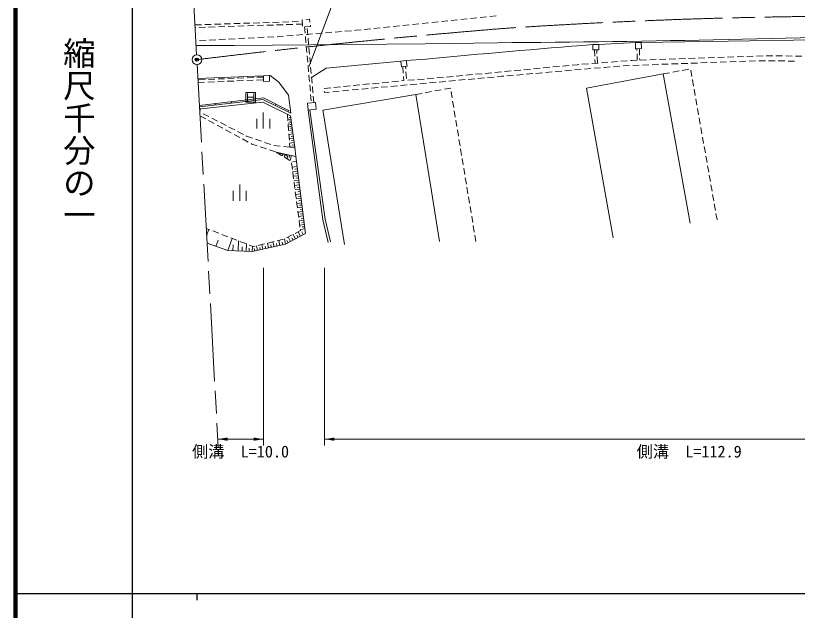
# Model space of a CAD drawing. Units: millimetres, scale not verified. Extents: x -36928797 to 680000, y 20000 to 219661428.
# Drawn here: x 40000 to 160750, y 202409 to 294304 of the extents above; entities that cross this region are included whole.
import ezdxf
from ezdxf.enums import TextEntityAlignment as Align

# ---------------------------------------------------------------- set-up
doc = ezdxf.new("R2010")
doc.units = ezdxf.units.MM
doc.header["$LTSCALE"] = 1000
doc.header["$PDMODE"] = 32
doc.header["$PDSIZE"] = 500
doc.linetypes.add('CHAIN', pattern=[18.5, 12, -1.5, 3.5, -1.5])
for name, color, linetype, lineweight in [('M-BGD', 7, 'Continuous', 13), ('M-BMK', 2, 'CHAIN', 13), ('M-BMK-SRVR', 3, 'Continuous', 13), ('M-STR-HTXT', 7, 'Continuous', 13), ('M-TTL', 2, 'Continuous', 140), ('M-TTL-BAND', 7, 'Continuous', 25)]:
    doc.layers.add(name, color=color, linetype=linetype, lineweight=lineweight)
doc.layers.add('M-OTRS', color=6, linetype='Continuous')
doc.styles.add('@ＭＳ ゴシック', font='')
doc.styles.add('ＭＳ ゴシック', font='')
doc.styles.get('@ＭＳ ゴシック').set_extended_font_data('@MS Gothic')
doc.styles.get('ＭＳ ゴシック').set_extended_font_data('MS Gothic')

# ---------------------------------------------------------------- blocks, each defined once
blk = doc.blocks.new('荒地')
at = {"color": 7, "linetype": 'Continuous', "lineweight": 13}
for p, q in [((0, -1.25), (0, 1.25)), ((-1, 0.25), (-1, -1.25)), ((1, 0.25), (1, -1.25))]:
    blk.add_line(p, q, dxfattribs=at)
blk = doc.blocks.new('filled_arrow')
at = {"color": 0, "linetype": 'Continuous', "lineweight": -2}
blk.add_solid([(7.5, 1.25), (0, 0), (7.5, -1.25)], dxfattribs=at)

msp = doc.modelspace()

# ---------------------------------------------------------------- linework, layer by layer
at = {"layer": 'M-BGD'}
for p, q in [((84335, 293673), (84268, 293669)), ((84268, 293669), (84325, 292671)), ((85403, 293734), (84834, 293702)), ((85465, 293308), (85403, 293734)), ((106777, 293504), (105782, 293401)), ((108269, 293659), (107274, 293556)), ((109761, 293814), (108766, 293711)), ((111253, 293969), (110258, 293865)), ((112745, 294123), (111750, 294020)), ((114237, 294278), (113242, 294175)), ((67704, 292867), (68704, 292900)), ((67815, 292456), (67727, 292453)), ((69315, 292506), (68315, 292473)), ((69203, 292916), (70203, 292949)), ((70814, 292556), (69814, 292522)), ((70702, 292966), (71702, 292999)), ((72313, 292606), (71313, 292572)), ((72202, 293015), (73201, 293048)), ((73812, 292655), (72813, 292622)), ((73701, 293065), (74700, 293097)), ((75311, 292705), (74312, 292672)), ((75200, 293114), (76199, 293147)), ((76810, 292755), (75811, 292722)), ((76699, 293163), (77699, 293196)), ((78310, 292805), (77310, 292772)), ((78198, 293213), (79198, 293246)), ((79809, 292855), (78809, 292822)), ((79698, 293262), (80697, 293295)), ((81308, 292905), (80308, 292872)), ((81197, 293312), (82196, 293344)), ((82807, 292955), (81808, 292922)), ((82696, 293361), (83695, 293394)), ((84306, 293005), (83307, 292971)), ((84195, 293410), (84283, 293413)), ((84624, 292581), (84714, 291585)), ((84728, 292595), (85560, 292649)), ((85129, 291328), (85041, 292324)), ((85560, 292649), (85536, 292813)), ((94841, 292266), (93846, 292163)), ((96333, 292421), (95338, 292318)), ((97825, 292576), (96830, 292472)), ((99317, 292730), (98322, 292627)), ((100809, 292885), (99814, 292782)), ((102301, 293040), (101306, 292937)), ((103793, 293195), (102798, 293091)), ((105285, 293349), (104290, 293246)), ((79893, 291026), (78894, 290976)), ((80600, 291062), (80392, 291051)), ((81390, 291126), (80600, 291062)), ((82885, 291247), (81888, 291166)), ((84380, 291368), (83383, 291287)), ((84759, 291087), (84848, 290091)), ((85875, 291489), (84878, 291408)), ((87370, 291610), (86373, 291529)), ((88865, 291731), (87868, 291650)), ((90360, 291852), (89363, 291772)), ((91855, 291973), (90859, 291893)), ((92604, 292034), (92354, 292014)), ((93349, 292111), (92604, 292034)), ((67908, 290427), (67839, 290423)), ((69406, 290502), (68407, 290452)), ((70904, 290577), (69906, 290527)), ((72402, 290651), (71404, 290602)), ((73901, 290726), (72902, 290676)), ((103250, 289957), (73773, 289666)), ((75399, 290801), (74400, 290751)), ((76897, 290876), (75898, 290826)), ((78395, 290951), (77396, 290901)), ((85262, 289834), (85173, 290830)), ((114440, 290110), (103250, 289957)), ((130062, 289856), (129150, 289835)), ((129150, 289835), (129150, 289014)), ((135758, 290145), (130062, 289856)), ((130063, 289018), (130062, 289856)), ((136647, 290147), (135758, 290145)), ((135758, 290145), (135764, 289191)), ((165283, 290591), (136647, 290147)), ((136651, 289210), (136647, 290147)), ((73773, 289666), (67880, 289668)), ((84893, 289593), (84983, 288597)), ((85395, 288339), (85306, 289336)), ((129150, 289014), (130063, 289018)), ((129414, 289015), (129461, 288016)), ((129798, 288466), (129776, 289017)), ((135764, 289191), (136651, 289210)), ((135966, 288916), (135957, 289195)), ((136357, 289204), (136377, 288204)), ((85028, 288099), (85118, 287103)), ((85528, 286845), (85439, 287841)), ((103347, 287594), (100339, 287374)), ((129485, 287516), (129512, 286940)), ((129857, 286967), (129818, 287966)), ((135248, 287390), (134960, 287367)), ((135958, 287414), (135248, 287390)), ((136013, 287417), (135981, 288416)), ((136386, 287704), (136392, 287430)), ((137458, 287467), (136458, 287432)), ((138957, 287519), (137957, 287484)), ((140456, 287571), (139456, 287536)), ((141955, 287623), (140955, 287588)), ((143454, 287675), (142455, 287640)), ((144953, 287727), (143954, 287692)), ((146452, 287779), (145453, 287744)), ((147951, 287831), (146952, 287796)), ((149450, 287883), (148451, 287849)), ((150949, 287935), (149950, 287901)), ((152449, 287987), (151449, 287953)), ((153948, 288040), (152948, 288005)), ((155447, 288092), (154447, 288057)), ((156947, 288084), (155947, 288091)), ((158447, 288074), (157447, 288081)), ((159947, 288064), (158947, 288070)), ((161447, 288053), (160447, 288060)), ((85163, 286605), (85253, 285609)), ((85660, 285351), (85572, 286347)), ((87961, 286181), (85689, 284728)), ((99487, 287285), (87961, 286181)), ((100339, 287374), (99487, 287285)), ((99487, 287285), (99588, 286395)), ((99588, 286395), (100461, 286487)), ((99792, 286416), (99866, 285419)), ((100247, 286109), (100217, 286461)), ((100461, 286487), (100339, 287374)), ((121011, 286180), (120015, 286086)), ((122504, 286322), (121508, 286227)), ((123997, 286463), (123002, 286369)), ((125491, 286604), (124495, 286510)), ((126716, 286720), (125988, 286652)), ((126984, 286741), (126716, 286720)), ((128480, 286859), (127483, 286781)), ((129975, 286976), (128978, 286898)), ((129340, 286164), (130336, 286251)), ((131471, 287093), (130474, 287015)), ((130834, 286294), (130982, 286307)), ((130982, 286307), (131831, 286371)), ((132966, 287211), (131969, 287133)), ((132330, 286409), (133327, 286485)), ((134461, 287328), (133464, 287250)), ((133825, 286523), (134822, 286598)), ((135322, 286618), (136321, 286655)), ((136821, 286673), (137820, 286709)), ((138320, 286727), (139319, 286764)), ((139819, 286782), (140818, 286818)), ((141318, 286837), (142317, 286873)), ((142817, 286891), (143816, 286928)), ((144316, 286946), (145315, 286982)), ((145815, 287000), (146814, 287037)), ((147314, 287055), (148313, 287092)), ((148813, 287110), (149812, 287146)), ((150312, 287164), (151311, 287201)), ((151811, 287219), (152810, 287255)), ((153310, 287274), (154309, 287310)), ((154809, 287328), (154921, 287332)), ((154921, 287332), (155809, 287324)), ((156309, 287320), (157309, 287311)), ((157809, 287306), (158809, 287297)), ((159309, 287293), (160309, 287284)), ((78269, 285021), (68161, 284577)), ((79209, 285049), (78269, 285021)), ((78269, 285021), (78272, 284121)), ((79323, 285056), (79209, 285049)), ((79224, 284193), (79209, 285049)), ((80663, 284011), (79323, 285056)), ((85298, 285111), (85387, 284115)), ((100378, 284614), (100291, 285611)), ((109064, 285050), (108068, 284955)), ((110557, 285191), (109562, 285097)), ((112051, 285332), (111055, 285238)), ((113544, 285474), (112548, 285379)), ((115037, 285615), (114042, 285521)), ((116531, 285756), (115535, 285662)), ((115890, 284999), (116886, 285086)), ((118024, 285898), (117028, 285803)), ((117384, 285129), (118381, 285215)), ((119517, 286039), (118522, 285945)), ((118879, 285258), (119875, 285345)), ((120373, 285388), (121369, 285474)), ((121868, 285517), (122864, 285603)), ((123362, 285647), (124358, 285733)), ((124856, 285776), (125853, 285862)), ((126351, 285905), (127347, 285992)), ((127845, 286035), (128842, 286121)), ((140031, 285305), (128186, 283097)), ((140031, 285305), (141014, 285486)), ((144190, 262250), (140031, 285305)), ((141506, 285577), (142490, 285758)), ((142981, 285848), (143965, 286030)), ((144296, 285889), (144468, 284904)), ((68196, 283954), (69195, 283998)), ((69278, 284432), (68279, 284389)), ((69694, 284020), (70693, 284064)), ((70777, 284495), (69778, 284453)), ((71193, 284086), (72192, 284130)), ((72275, 284559), (71276, 284517)), ((72691, 284152), (73690, 284196)), ((73774, 284623), (72775, 284580)), ((74190, 284218), (75189, 284262)), ((75273, 284686), (74274, 284644)), ((75688, 284284), (76687, 284328)), ((76771, 284750), (75772, 284707)), ((77187, 284350), (78186, 284394)), ((78270, 284813), (77271, 284771)), ((78272, 284121), (79224, 284193)), ((82146, 282006), (80663, 284011)), ((85793, 283857), (85705, 284853)), ((96136, 283885), (95140, 283789)), ((97629, 284030), (96633, 283933)), ((99122, 284175), (98126, 284078)), ((99951, 284255), (99619, 284223)), ((99902, 284920), (99951, 284255)), ((101594, 284390), (100596, 284320)), ((103090, 284494), (102092, 284424)), ((102446, 283775), (103442, 283866)), ((104584, 284626), (103589, 284531)), ((103939, 283911), (104935, 284002)), ((106077, 284767), (105082, 284673)), ((105433, 284048), (106429, 284139)), ((107571, 284908), (106575, 284814)), ((106927, 284184), (107923, 284275)), ((108421, 284321), (109417, 284412)), ((109915, 284457), (110910, 284548)), ((111408, 284594), (112404, 284685)), ((112902, 284730), (113898, 284821)), ((114396, 284867), (115051, 284927)), ((115051, 284927), (115392, 284956)), ((144554, 284411), (144726, 283426)), ((85432, 283618), (85522, 282622)), ((85926, 282363), (85837, 283359)), ((88671, 283161), (87675, 283065)), ((87682, 282642), (87724, 282429)), ((89002, 282546), (89998, 282637)), ((90164, 283306), (89168, 283209)), ((90495, 282683), (91491, 282774)), ((91657, 283451), (90661, 283354)), ((91989, 282819), (92985, 282910)), ((93150, 283596), (92154, 283499)), ((93483, 282956), (94479, 283047)), ((94643, 283740), (93647, 283644)), ((94977, 283092), (95973, 283183)), ((96471, 283229), (97466, 283320)), ((97964, 283365), (98960, 283456)), ((99458, 283502), (100454, 283593)), ((100952, 283638), (101948, 283729)), ((103276, 282386), (104259, 282569)), ((104751, 282660), (105734, 282843)), ((106225, 282935), (107167, 283110)), ((107167, 283110), (107174, 283069)), ((107256, 282576), (107419, 281589)), ((128186, 283097), (132303, 259957)), ((144812, 282934), (144985, 281949)), ((68389, 280439), (78310, 281588)), ((75556, 280952), (75556, 282452)), ((75556, 282452), (77056, 282452)), ((75837, 282264), (75837, 281139)), ((75837, 281702), (76774, 281702)), ((76774, 282264), (76774, 281139)), ((77056, 282452), (77056, 280952)), ((78310, 281588), (82153, 279639)), ((82484, 279211), (82146, 282006)), ((85567, 282124), (85657, 281128)), ((86059, 280869), (85970, 281865)), ((101801, 282111), (87435, 279712)), ((87724, 282429), (88504, 282501)), ((101801, 282111), (102784, 282294)), ((101801, 282111), (104173, 267490)), ((145071, 281456), (145243, 280471)), ((78160, 281326), (68403, 280195)), ((78161, 280939), (68589, 279885)), ((77056, 280952), (75556, 280952)), ((82484, 279211), (78160, 281326)), ((82481, 278796), (78161, 280939)), ((86315, 280893), (85071, 280776)), ((85071, 280776), (85173, 279675)), ((86315, 280893), (86420, 279855)), ((107501, 281096), (107665, 280109)), ((68589, 279885), (68430, 279694)), ((68510, 279381), (68446, 279414)), ((69844, 278695), (68955, 279152)), ((81989, 279040), (82062, 278043)), ((85173, 279675), (86420, 279855)), ((85173, 279675), (87457, 262766)), ((87805, 262872), (85461, 279716)), ((87435, 279712), (87478, 279446)), ((87478, 279446), (90805, 258939)), ((107746, 279616), (107910, 278630)), ((145329, 279979), (145501, 278994)), ((68478, 278837), (69355, 278358)), ((69794, 278118), (70672, 277639)), ((71178, 278009), (70289, 278466)), ((72512, 277322), (71623, 277780)), ((82547, 278298), (82048, 278233)), ((82616, 277774), (82087, 277704)), ((82514, 278547), (82272, 278515)), ((82581, 278036), (82325, 278002)), ((82481, 278796), (83117, 273962)), ((107991, 278136), (108155, 277150)), ((145587, 278501), (145760, 277516)), ((71111, 277399), (71988, 276920)), ((72427, 276680), (73305, 276201)), ((73846, 276636), (72956, 277093)), ((82099, 277544), (82172, 276547)), ((82689, 277220), (82128, 277147)), ((82765, 276637), (82171, 276558)), ((82652, 277497), (82380, 277461)), ((82727, 276928), (82438, 276890)), ((108237, 276656), (108400, 275670)), ((145846, 277023), (146018, 276038)), ((73744, 275961), (74621, 275482)), ((75179, 275950), (74290, 276407)), ((75676, 275694), (75624, 275721)), ((76565, 275384), (75676, 275694)), ((82208, 276048), (82281, 275051)), ((82846, 276021), (82216, 275938)), ((82932, 275371), (82264, 275284)), ((82806, 276329), (82500, 276289)), ((82889, 275696), (82565, 275653)), ((146104, 275546), (146276, 274561)), ((75060, 275242), (75938, 274763)), ((76377, 274523), (76506, 274453)), ((76506, 274453), (77315, 274185)), ((77981, 274889), (77037, 275219)), ((79397, 274394), (78453, 274724)), ((79873, 274228), (79869, 274229)), ((80865, 274137), (79873, 274228)), ((83022, 274686), (82315, 274593)), ((82318, 274552), (82358, 274001)), ((82977, 275029), (82633, 274983)), ((83070, 274324), (82706, 274276)), ((108482, 275177), (108645, 274190)), ((77790, 274027), (78739, 273713)), ((79214, 273556), (80163, 273241)), ((83270, 272525), (80232, 273218)), ((80232, 273218), (81088, 272702)), ((80757, 273099), (80738, 273012)), ((80933, 273059), (80880, 272828)), ((81108, 273019), (81075, 272874)), ((81283, 272979), (81204, 272632)), ((82358, 274001), (81363, 274092)), ((81458, 272939), (81412, 272737)), ((81633, 272899), (81528, 272437)), ((83117, 273962), (82358, 274001)), ((83117, 273962), (83270, 272525)), ((108727, 273697), (108890, 272710)), ((146363, 274068), (146535, 273083)), ((81516, 272444), (82373, 271927)), ((81847, 272850), (81786, 272584)), ((82061, 272801), (81923, 272198)), ((82328, 272740), (82249, 272395)), ((82595, 272679), (82417, 271900)), ((83365, 271767), (82782, 271694)), ((83270, 272525), (84760, 260662)), ((108972, 272217), (109135, 271230)), ((146621, 272591), (146793, 271606)), ((82610, 271544), (82741, 270552)), ((83460, 271008), (82693, 270912)), ((83505, 270648), (83123, 270600)), ((109217, 270737), (109381, 269751)), ((146879, 271113), (147052, 270128)), ((83551, 270288), (82789, 270192)), ((82806, 270057), (82938, 269065)), ((83641, 269572), (82883, 269477)), ((83596, 269930), (83216, 269882)), ((147138, 269636), (147310, 268651)), ((83730, 268862), (82977, 268767)), ((83003, 268570), (83134, 267578)), ((83818, 268156), (83070, 268062)), ((83685, 269217), (83308, 269170)), ((83774, 268509), (83399, 268462)), ((109462, 269257), (109626, 268271)), ((147396, 268158), (147568, 267173)), ((83906, 267456), (83163, 267362)), ((83200, 267083), (83331, 266091)), ((83862, 267806), (83489, 267759)), ((83950, 267108), (83579, 267061)), ((104173, 267490), (105488, 259382)), ((109707, 267777), (109871, 266791)), ((83994, 266760), (83255, 266667)), ((84081, 266069), (83346, 265977)), ((84037, 266415), (83669, 266368)), ((84124, 265726), (83758, 265680)), ((109953, 266298), (110116, 265311)), ((147654, 266680), (147827, 265695)), ((83396, 265596), (83528, 264604)), ((84167, 265383), (83437, 265291)), ((84252, 264702), (83527, 264611)), ((84210, 265042), (83846, 264997)), ((110198, 264818), (110361, 263831)), ((147913, 265203), (148085, 264218)), ((83593, 264109), (83724, 263117)), ((84337, 264025), (83616, 263935)), ((84422, 263353), (83705, 263263)), ((84295, 264363), (83933, 264318)), ((84380, 263689), (84020, 263644)), ((110443, 263338), (110606, 262351)), ((148171, 263725), (148337, 262775)), ((83790, 262622), (83921, 261630)), ((84506, 262686), (83793, 262597)), ((84464, 263020), (84106, 262975)), ((84547, 262355), (84192, 262310)), ((87457, 262766), (88287, 259252)), ((88619, 259352), (87805, 262872)), ((69994, 261215), (69437, 261431)), ((69497, 260346), (69832, 261278)), ((71393, 260672), (70460, 261034)), ((83994, 261080), (83155, 260644)), ((83994, 260246), (83640, 260896)), ((84589, 262024), (83881, 261935)), ((84671, 261366), (83968, 261277)), ((83986, 261134), (83994, 261080)), ((84437, 260486), (84222, 260882)), ((84630, 261695), (84277, 261650)), ((110688, 261858), (110851, 260872)), ((72791, 260129), (71859, 260491)), ((72758, 257988), (73437, 259878)), ((74189, 259586), (73257, 259948)), ((81369, 259752), (80398, 259515)), ((81708, 259005), (81531, 259799)), ((84760, 260662), (81708, 259005)), ((82712, 260413), (81825, 259952)), ((82482, 259425), (82114, 260102)), ((82863, 259632), (82680, 259967)), ((83243, 259838), (82883, 260502)), ((83619, 260042), (83440, 260371)), ((110933, 260378), (111095, 259404)), ((72758, 257988), (69564, 259135)), ((70939, 258641), (71287, 259609)), ((73562, 257958), (73596, 258881)), ((74366, 257929), (74423, 259495)), ((75588, 259043), (74655, 259405)), ((74980, 257907), (75005, 258583)), ((75594, 257884), (75636, 259025)), ((76701, 258611), (76054, 258862)), ((81708, 259005), (76540, 257850)), ((76540, 257850), (76570, 258662)), ((76998, 258684), (76701, 258611)), ((77364, 258034), (77207, 258735)), ((78455, 259040), (77484, 258803)), ((77782, 258127), (77703, 258482)), ((78201, 258221), (78041, 258939)), ((78627, 258316), (78546, 258679)), ((79053, 258411), (78889, 259146)), ((79912, 259396), (78941, 259159)), ((79487, 258508), (79404, 258880)), ((79920, 258605), (79752, 259357)), ((80362, 258704), (80277, 259084)), ((80803, 258802), (80631, 259572)), ((81255, 258903), (81168, 259294)), ((82095, 259215), (81903, 259567)), ((76540, 257850), (72758, 257988)), ((76067, 257867), (76085, 258355)), ((76952, 257942), (76862, 258343))]:
    msp.add_line(p, q, dxfattribs=at)
for centre, radius, start, end in [((97358, 2772072), 2482020, 270.39432, 272.03828), ((288118, -1690435), 1986640, 94.58963, 95.3366), ((70813, 280720), 75, 186.60821, 6.60744), ((70813, 280720), 37.5, 186.60647, 6.60919), ((73312, 281009), 75, 186.60715, 6.60851), ((73312, 281009), 37.5, 186.60783, 6.60783), ((75811, 281299), 75, 186.60783, 6.60783), ((75811, 281299), 37.5, 186.60783, 6.60783), ((80232, 280614), 75, 153.10095, 333.10095), ((80232, 280614), 37.5, 153.10095, 333.10095), ((82119, 279572), 75, 333.10095, 63.10095)]:
    msp.add_arc(centre, radius, start, end, dxfattribs=at)
at = {"layer": 'M-BMK'}
for p, q in [((67959, 288249), (64697, 347409)), ((68041, 286751), (71303, 227591))]:
    msp.add_line(p, q, dxfattribs=at)
for centre, radius, start, end in [((171711, -540651), 834878, 90.27466, 93.8675), ((209319, -865493), 1161621, 94.63754, 96.9877)]:
    msp.add_arc(centre, radius, start, end, dxfattribs=at)
at = {"layer": 'M-BMK-SRVR'}
msp.add_circle((68000, 287500), 750, dxfattribs=at)
at = {"layer": 'M-OTRS'}
msp.add_point((68000, 287500), dxfattribs=at)
at = {"layer": 'M-STR-HTXT'}
for p, q in [((78271, 255320), (78271, 227864)), ((87724, 255320), (87724, 227864)), ((78271, 228864), (71233, 228864)), ((87724, 228864), (200385, 228864))]:
    msp.add_line(p, q, dxfattribs=at)
msp.add_lwpolyline([(85361, 286472), (104106, 336595), (124856, 336595)], dxfattribs=at)
at = {"layer": 'M-TTL'}
msp.add_line((40000, 380000), (40000, 20000), dxfattribs=at)
at = {"layer": 'M-TTL-BAND'}
for p, q in [((58000, 370000), (58000, 20000)), ((40000, 205000), (579000, 205000)), ((68000, 205000), (68000, 204000))]:
    msp.add_line(p, q, dxfattribs=at)

# ---------------------------------------------------------------- block references
at = {"layer": 'M-BGD', "xscale": 1000, "yscale": 1000, "rotation": 1e-05}
for p in [(78240, 278112), (74606, 266960)]:
    msp.add_blockref('荒地', p, dxfattribs=at)
at = {"layer": 'M-STR-HTXT', "xscale": 200, "yscale": 200}
for p in [(71233, 228864), (87724, 228864)]:
    msp.add_blockref('filled_arrow', p, dxfattribs=at)
at = {"layer": 'M-STR-HTXT', "xscale": 200, "yscale": 200, "rotation": 180}
msp.add_blockref('filled_arrow', (78271, 228864), dxfattribs=at)

# ---------------------------------------------------------------- texts
at = {"layer": 'M-STR-HTXT', "style": 'ＭＳ ゴシック'}
for s, p in [('側溝\u3000L=10.0', (67252, 227864)), ('側溝\u3000L=112.9', (135930, 227864))]:
    msp.add_text(s, height=1833, dxfattribs=at).set_placement(p, align=Align.TOP_LEFT)
at = {"layer": 'M-TTL-BAND', "style": '@ＭＳ ゴシック'}
msp.add_text('縮尺千分の一', height=3666, rotation=270, dxfattribs=at).set_placement((49777, 261030), align=Align.MIDDLE_RIGHT)

doc.saveas('drawing.dxf')
